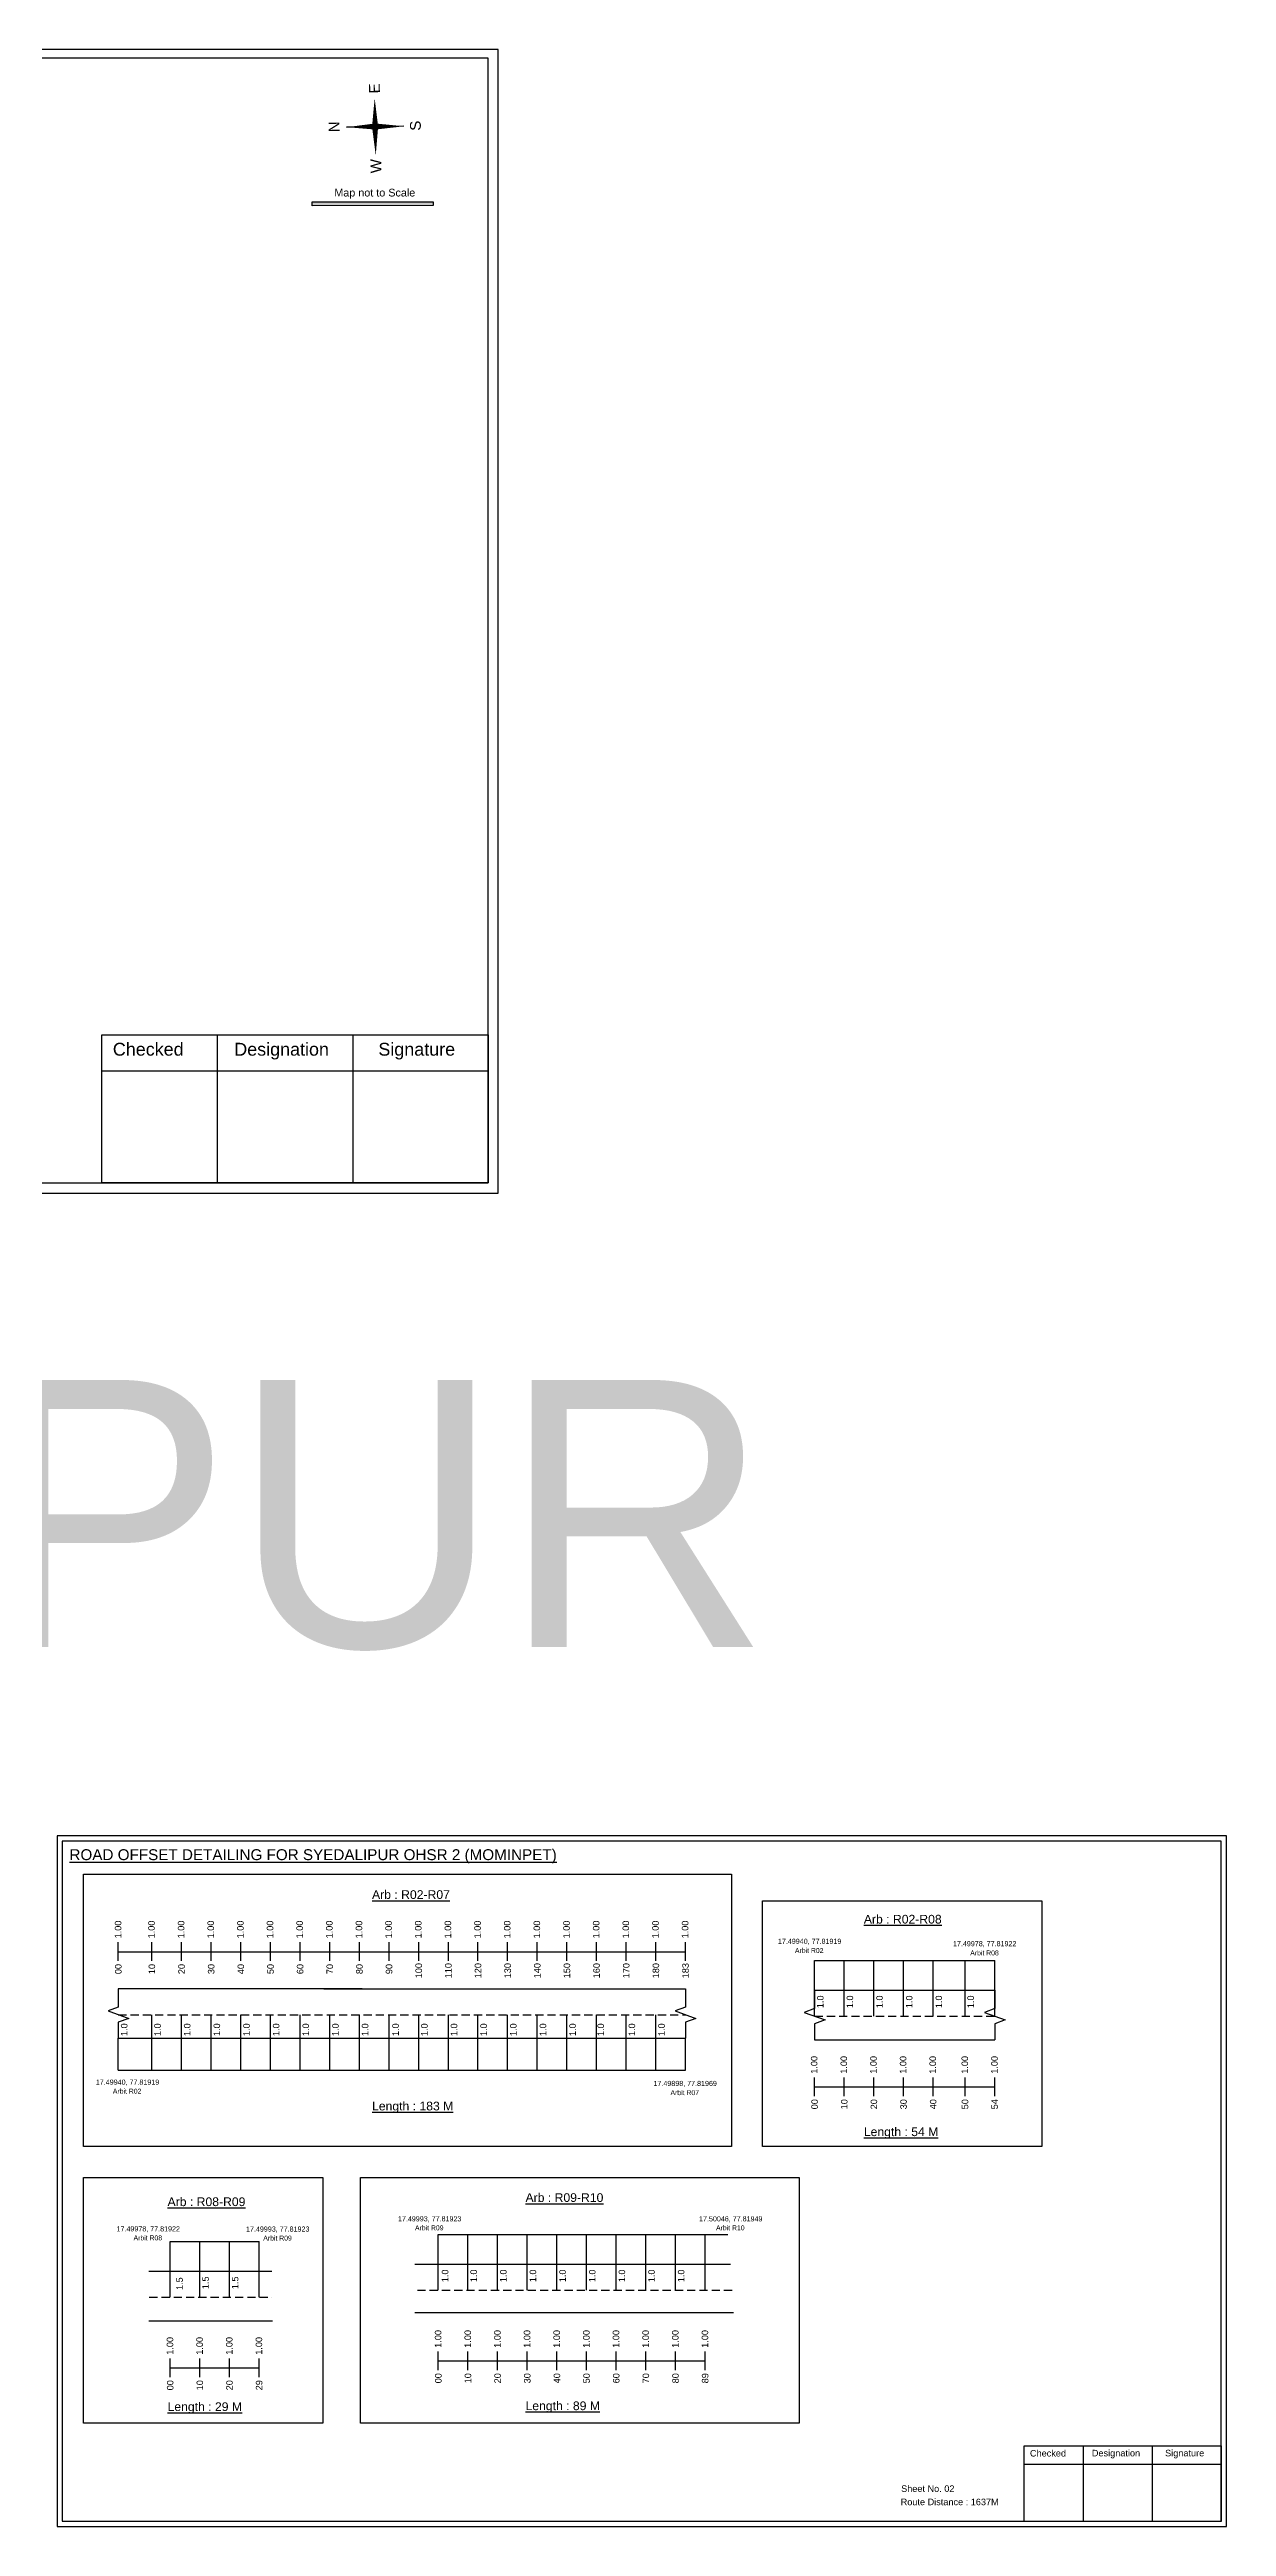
# Model space of a CAD drawing. Header units: inches. Extents: x 183 to 3615, y 59 to 1196.
# Drawn here: x 929 to 1469, y 59 to 1196 of the extents above; entities that cross this region are included whole.
import ezdxf

# ---------------------------------------------------------------- set-up
doc = ezdxf.new("R2010")
doc.units = ezdxf.units.IN
doc.header["$MEASUREMENT"] = 0
doc.linetypes.add('DASHED2', pattern=[0.375, 0.25, -0.125])
doc.layers.add('PDF_Geometry', color=7, linetype='Continuous')
doc.layers.add('PDF_Text', color=5, linetype='Continuous')
doc.styles.add('PDF Arial', font='arial.ttf')
doc.styles.get("Standard").update_dxf_attribs({"font": 'arial.ttf'})

msp = doc.modelspace()

# ---------------------------------------------------------------- hatches: boundary and pattern name
at = {"true_color": 0x0093dd}
h = msp.add_hatch(color=142, dxfattribs=at)
h.dxf.hatch_style = 1
h.paths.add_polyline_path([(1049.3, 1125.6), (1049.3, 1123.8), (1104.8, 1123.9), (1104.8, 1125.7)])

# ---------------------------------------------------------------- linework, layer by layer
for p, q in [((1091.3, 1160.3), (1065, 1159.9)), ((1279.7, 293.4), (1279.7, 318.9)), ((1293.3, 293.4), (1293.3, 318.9)), ((1306.9, 293.4), (1306.9, 318.9)), ((1320.5, 293.4), (1320.5, 318.9)), ((1334.1, 293.4), (1334.1, 318.9)), ((1348.8, 293.4), (1348.8, 318.9)), ((1362.4, 293.4), (1362.4, 318.9)), ((1072.1, 306), (960.3, 306)), ((1054.6, 306), (1220.5, 306)), ((1279.7, 305.3), (1362.4, 305.3)), ((975.7, 268.6), (975.7, 294.1)), ((989.3, 268.6), (989.3, 294.1)), ((1002.9, 268.6), (1002.9, 294.1)), ((1016.5, 268.6), (1016.5, 294.1)), ((1030.1, 268.6), (1030.1, 294.1)), ((1043.7, 268.6), (1043.7, 294.1)), ((1057.3, 268.6), (1057.3, 294.1)), ((1070.9, 268.6), (1070.9, 294.1)), ((1084.5, 268.6), (1084.5, 294.1)), ((1098.1, 268.6), (1098.1, 294.1)), ((1111.7, 268.6), (1111.7, 294.1)), ((1125.3, 268.6), (1125.3, 294.1)), ((1138.9, 268.6), (1138.9, 294.1)), ((1152.5, 268.6), (1152.5, 294.1)), ((1166.1, 268.6), (1166.1, 294.1)), ((1179.7, 268.6), (1179.7, 294.1)), ((1193.3, 268.6), (1193.3, 294.1)), ((1206.9, 268.6), (1206.9, 294.1)), ((960.3, 283.3), (1220.5, 283.3)), ((960.3, 268.6), (960.3, 283.3)), ((1220.5, 268.6), (1220.5, 283.3)), ((1279.7, 282.6), (1362.4, 282.6)), ((1107.1, 167.7), (1107.1, 193.2)), ((1120.7, 167.7), (1120.7, 193.2)), ((1134.3, 167.7), (1134.3, 193.2)), ((1147.9, 167.7), (1147.9, 193.2)), ((1161.5, 167.7), (1161.5, 193.2)), ((1175.1, 167.7), (1175.1, 193.2)), ((1188.7, 167.7), (1188.7, 193.2)), ((1202.3, 167.7), (1202.3, 193.2)), ((1215.9, 167.7), (1215.9, 193.2)), ((1229.5, 167.7), (1229.5, 193.2)), ((984.1, 164.5), (984.1, 190)), ((997.7, 164.5), (997.7, 190)), ((1011.3, 164.5), (1011.3, 190)), ((1024.9, 164.5), (1024.9, 190)), ((974.3, 176.4), (1030.8, 176.4)), ((1096.3, 179.6), (1241.1, 179.6)), ((974.3, 153.7), (1031, 153.6)), ((1242.5, 157.4), (1096.3, 157.4))]:
    msp.add_line(p, q)
at = {"color": 1}
msp.add_line((1065, 1159.9), (1078.2, 1160.1), dxfattribs=at)
at = {"color": 242, "true_color": 0xcd2027}
for p, q in [((1005.7, 743.6), (1005.7, 675.7)), ((1067.9, 743.6), (1067.9, 675.7)), ((952.7, 727.1), (1129.9, 727.1))]:
    msp.add_line(p, q, dxfattribs=at)
at = {"color": 217, "true_color": 0x93278f}
for p, q in [((960.3, 318.8), (960.3, 327.3)), ((960.3, 323), (1220.5, 323)), ((975.7, 318.8), (975.7, 327.3)), ((989.3, 318.8), (989.3, 327.3)), ((1002.9, 318.8), (1002.9, 327.3)), ((1016.5, 318.8), (1016.5, 327.3)), ((1030.1, 318.8), (1030.1, 327.3)), ((1043.7, 318.8), (1043.7, 327.3)), ((1057.3, 318.8), (1057.3, 327.3)), ((1070.9, 318.8), (1070.9, 327.3)), ((1084.5, 318.8), (1084.5, 327.3)), ((1098.1, 318.8), (1098.1, 327.3)), ((1111.7, 318.8), (1111.7, 327.3)), ((1125.3, 318.8), (1125.3, 327.3)), ((1138.9, 318.8), (1138.9, 327.3)), ((1152.5, 318.8), (1152.5, 327.3)), ((1166.1, 318.8), (1166.1, 327.3)), ((1179.7, 318.8), (1179.7, 327.3)), ((1193.3, 318.8), (1193.3, 327.3)), ((1206.9, 318.8), (1206.9, 327.3)), ((1220.5, 318.8), (1220.5, 327.3)), ((1279.7, 256.7), (1279.7, 265.3)), ((1293.3, 256.7), (1293.3, 265.3)), ((1306.9, 256.7), (1306.9, 265.3)), ((1320.5, 256.7), (1320.5, 265.3)), ((1334.1, 256.7), (1334.1, 265.3)), ((1348.8, 256.7), (1348.8, 265.3)), ((1362.4, 256.7), (1362.4, 265.3)), ((1279.7, 261), (1362.4, 261)), ((984.1, 127.8), (984.1, 136.4)), ((997.7, 127.8), (997.7, 136.4)), ((1011.3, 127.8), (1011.3, 136.4)), ((1024.9, 127.8), (1024.9, 136.4)), ((1107.1, 131), (1107.1, 139.6)), ((1120.7, 131), (1120.7, 139.6)), ((1134.3, 131), (1134.3, 139.6)), ((1147.9, 131), (1147.9, 139.6)), ((1161.5, 131), (1161.5, 139.6)), ((1175.1, 131), (1175.1, 139.6)), ((1188.7, 131), (1188.7, 139.6)), ((1202.3, 131), (1202.3, 139.6)), ((1215.9, 131), (1215.9, 139.6)), ((1229.5, 131), (1229.5, 139.6)), ((984.1, 132.1), (1024.9, 132.1)), ((1107.1, 135.3), (1229.5, 135.3))]:
    msp.add_line(p, q, dxfattribs=at)
at = {"color": 5}
for p, q in [((1279.7, 318.9), (1362.4, 318.9)), ((960.3, 268.6), (1220.5, 268.6)), ((1107.1, 193.2), (1239.9, 193.2)), ((984.1, 190), (1024.9, 190))]:
    msp.add_line(p, q, dxfattribs=at)
at = {"linetype": 'DASHED2', "ltscale": 15}
for p, q in [((960.3, 294.1), (1220.5, 294.1)), ((1279.7, 293.4), (1362.4, 293.4)), ((974.5, 164.5), (1030.8, 164.5)), ((1097.5, 167.7), (1241.9, 167.7))]:
    msp.add_line(p, q, dxfattribs=at)
for points in [[(244.5, 1195.5), (244.5, 671), (1134.6, 671), (1134.6, 1195.5)], [(248.6, 1191.5), (248.6, 675.7), (1129.9, 675.7), (1129.9, 1191.5)], [(944.4, 358.5), (1241.6, 358.5), (1241.6, 233.7), (944.4, 233.7)], [(1255.8, 346.4), (1383.9, 346.4), (1383.9, 233.7), (1255.8, 233.7)], [(944.4, 219.4), (1054.2, 219.4), (1054.2, 106.7), (944.4, 106.7)], [(1071.4, 219.4), (1272.6, 219.4), (1272.6, 106.7), (1071.4, 106.7)]]:
    msp.add_lwpolyline(points, close=True)
at = {"color": 142, "true_color": 0x0093dd}
msp.add_lwpolyline([(1104.8, 1123.9), (1049.3, 1123.8), (1049.3, 1125.6), (1104.8, 1125.7), (1104.8, 1123.9)], dxfattribs=at)
at = {"color": 242, "true_color": 0xcd2027}
msp.add_lwpolyline([(1129.9, 675.7), (952.7, 675.7), (952.7, 743.6), (1129.9, 743.6)], close=True, dxfattribs=at)
at = {"linetype": 'Continuous'}
for points in [[(960.3, 306), (960.3, 297.6), (955.6, 295.9), (965.1, 292.4), (960.3, 290.7), (960.3, 283.3)], [(1220.5, 306), (1220.5, 297.6), (1215.8, 295.9), (1225.2, 292.4), (1220.5, 290.7), (1220.5, 283.3)], [(1279.7, 305.3), (1279.7, 296.9), (1275, 295.1), (1284.5, 291.7), (1279.7, 289.9), (1279.7, 282.6)], [(1362.4, 305.3), (1362.4, 296.9), (1357.6, 295.1), (1367.1, 291.7), (1362.4, 289.9), (1362.4, 282.6)]]:
    msp.add_lwpolyline(points, dxfattribs=at)
for points in [[(1079.5, 1160.1), (1076.7, 1160.1), (1077.9, 1173.2)], [(1079.5, 1160.1), (1076.7, 1160.1), (1078.4, 1146.9)], [(1078.2, 1158.8), (1078.2, 1161.6), (1091.3, 1160.3)]]:
    msp.add_solid(points)
at = {"color": 1}
msp.add_solid([(1078.2, 1158.8), (1078.2, 1161.6), (1065, 1159.9)], dxfattribs=at)
at = {"layer": 'PDF_Geometry'}
for points in [[(932.2, 376.1), (932.2, 59.4), (1468.6, 59.4), (1468.6, 376.1)], [(934.5, 373.7), (934.5, 61.8), (1466.2, 61.8), (1466.2, 373.7)]]:
    msp.add_lwpolyline(points, close=True, dxfattribs=at)
at = {"layer": 'PDF_Geometry', "color": 242, "true_color": 0xcc1f26}
msp.add_lwpolyline([(1466.2, 61.7), (1375.9, 61.7), (1375.9, 96.3), (1466.2, 96.3)], close=True, dxfattribs=at)
for points in [[(1402.9, 96.3), (1402.9, 61.7)], [(1434.6, 96.3), (1434.6, 61.7)], [(1375.9, 87.9), (1466.2, 87.9)]]:
    msp.add_lwpolyline(points, dxfattribs=at)

# ---------------------------------------------------------------- texts
for s, height, rotation, p in [('E', 4.95, 91.0063, (1080.3, 1175.4)), ('N', 4.95, 91.0063, (1061.8, 1157.6)), ('S', 4.95, 91.0063, (1099.1, 1158.3)), ('W', 4.95, 91.0063, (1081, 1138.8)), ('1.0', 3, 90, (1283.8, 297.1)), ('1.0', 3, 90, (1297.4, 297.1)), ('1.0', 3, 90, (1311, 297.1)), ('1.0', 3, 90, (1324.6, 297.1)), ('1.0', 3, 90, (1338.2, 297.1)), ('1.0', 3, 90, (1352.8, 297.1)), ('1.0', 3, 90, (964.5, 284.3)), ('1.0', 3, 90, (979.8, 284.3)), ('1.0', 3, 90, (993.4, 284.3)), ('1.0', 3, 90, (1007, 284.3)), ('1.0', 3, 90, (1020.6, 284.3)), ('1.0', 3, 90, (1034.2, 284.3)), ('1.0', 3, 90, (1047.8, 284.3)), ('1.0', 3, 90, (1061.4, 284.3)), ('1.0', 3, 90, (1075, 284.3)), ('1.0', 3, 90, (1089, 284.3)), ('1.0', 3, 90, (1102.2, 284.3)), ('1.0', 3, 90, (1115.8, 284.3)), ('1.0', 3, 90, (1129.4, 284.3)), ('1.0', 3, 90, (1143, 284.3)), ('1.0', 3, 90, (1156.6, 284.3)), ('1.0', 3, 90, (1170.2, 284.3)), ('1.0', 3, 90, (1183.1, 284.3)), ('1.0', 3, 90, (1197.4, 284.3)), ('1.0', 3, 90, (1211, 284.3)), ('1.5', 3, 90, (989.9, 167.8)), ('1.5', 3, 90, (1001.8, 168.2)), ('1.5', 3, 90, (1015.4, 168.2)), ('1.0', 3, 90, (1111.7, 171.4)), ('1.0', 3, 90, (1124.8, 171.4)), ('1.0', 3, 90, (1138.4, 171.4)), ('1.0', 3, 90, (1152, 171.4)), ('1.0', 3, 90, (1165.6, 171.4)), ('1.0', 3, 90, (1179.2, 171.4)), ('1.0', 3, 90, (1192.8, 171.4)), ('1.0', 3, 90, (1206.4, 171.4)), ('1.0', 3, 90, (1220, 171.4))]:
    msp.add_text(s, height=height, rotation=rotation).set_placement(p)
for s, height, p in [('Map not to Scale', 3.542, (1059.4, 1128.1)), ('Checked', 5.89, (957.8, 734)), ('Designation', 5.886, (1013.5, 734)), ('Signature', 5.89, (1079.6, 734)), ('SYEDALIPUR', 122.54, (175.1, 462.7)), ('Route Distance : 1637M', 3, (1319.2, 69.1)), ('Sheet No. 02', 3, (1319.4, 75.2))]:
    msp.add_text(s, height=height).set_placement(p)
at = {"color": 242, "true_color": 0xcd2027}
for s, height, p in [('%%UROAD OFFSET DETAILING FOR SYEDALIPUR OHSR 2 (MOMINPET)', 5, (937.9, 365)), ('%%UArb : R02-R07', 4, (1076.7, 347.2)), ('%%UArb : R02-R08', 4, (1302.3, 335.9)), ('%%ULength : 183 M', 4, (1076.7, 250.2)), ('%%ULength : 54 M', 4, (1302.3, 238.4)), ('%%UArb : R08-R09', 4, (982.9, 206.3)), ('%%UArb : R09-R10', 4, (1147.1, 208.2)), ('%%ULength : 29 M', 4, (982.9, 112.3)), ('%%ULength : 89 M', 4, (1147.1, 112.7))]:
    msp.add_text(s, height=height, dxfattribs=at).set_placement(p)
at = {"color": 217, "true_color": 0x93278f}
for s, p in [('1.00', (961.7, 329.1)), ('1.00', (977, 329.1)), ('1.00', (990.6, 329.1)), ('1.00', (1004.2, 329.1)), ('1.00', (1017.8, 329.1)), ('1.00', (1031.4, 329.1)), ('1.00', (1045, 329.1)), ('1.00', (1058.6, 329.1)), ('1.00', (1072.2, 329.1)), ('1.00', (1085.8, 329.1)), ('1.00', (1099.4, 329.1)), ('1.00', (1113, 329.1)), ('1.00', (1126.6, 329.1)), ('1.00', (1140.2, 329.1)), ('1.00', (1153.8, 329.1)), ('1.00', (1167.4, 329.1)), ('1.00', (1181, 329.1)), ('1.00', (1194.6, 329.1)), ('1.00', (1208.2, 329.1)), ('1.00', (1221.8, 329.1)), ('00', (961.8, 312.7)), ('10', (977.2, 312.7)), ('20', (990.8, 312.7)), ('30', (1004.4, 312.7)), ('40', (1018, 312.7)), ('50', (1031.6, 312.7)), ('60', (1045.2, 312.7)), ('70', (1058.8, 312.7)), ('80', (1072.4, 312.7)), ('90', (1086, 312.7)), ('100', (1099.6, 310.8)), ('110', (1113.2, 310.8)), ('120', (1126.8, 310.8)), ('130', (1140.4, 310.8)), ('140', (1154, 310.8)), ('150', (1167.6, 310.8)), ('160', (1181.2, 310.8)), ('170', (1194.8, 310.8)), ('180', (1208.4, 310.8)), ('183', (1222, 310.8)), ('1.00', (1281, 267)), ('1.00', (1294.6, 267)), ('1.00', (1308.2, 267)), ('1.00', (1321.8, 267)), ('1.00', (1335.4, 267)), ('1.00', (1350.1, 267)), ('1.00', (1363.7, 267)), ('00', (1281.2, 250.7)), ('10', (1294.8, 250.7)), ('20', (1308.4, 250.7)), ('30', (1322, 250.7)), ('40', (1335.6, 250.7)), ('50', (1350.2, 250.7)), ('54', (1363.8, 250.7)), ('1.00', (1108.5, 141.3)), ('1.00', (1122.1, 141.3)), ('1.00', (1135.7, 141.3)), ('1.00', (1149.3, 141.3)), ('1.00', (1162.9, 141.3)), ('1.00', (1176.5, 141.3)), ('1.00', (1190.1, 141.3)), ('1.00', (1203.7, 141.3)), ('1.00', (1217.3, 141.3)), ('1.00', (1230.9, 141.3)), ('1.00', (985.5, 138.1)), ('1.00', (999.1, 138.1)), ('1.00', (1012.7, 138.1)), ('1.00', (1026.3, 138.1)), ('00', (985.6, 121.8)), ('10', (999.2, 121.8)), ('20', (1012.8, 121.8)), ('29', (1026.4, 121.8)), ('00', (1108.6, 125)), ('10', (1122.2, 125)), ('20', (1135.8, 125)), ('30', (1149.4, 125)), ('40', (1163, 125)), ('50', (1176.6, 125)), ('60', (1190.2, 125)), ('70', (1203.8, 125)), ('80', (1217.4, 125)), ('89', (1231, 125))]:
    msp.add_text(s, height=3, rotation=90, dxfattribs=at).set_placement(p)
at = {"color": 5}
for s, height, p in [('17.49940, 77.81919', 2.34, (1262.9, 326.6)), ('Arbit R02', 2.25, (1270.7, 322.4)), ('17.49978, 77.81922', 2.34, (1343.2, 325.5)), ('Arbit R08', 2.25, (1351.1, 321.3)), ('17.49940, 77.81919', 2.34, (950, 262)), ('17.49898, 77.81969', 2.34, (1205.8, 261.4)), ('Arbit R02', 2.25, (957.8, 257.9)), ('Arbit R07', 2.25, (1213.6, 257.2)), ('17.49978, 77.81922', 2.34, (959.5, 194.7)), ('17.49993, 77.81923', 2.34, (1018.9, 194.6)), ('17.49993, 77.81923', 2.34, (1088.6, 199.3)), ('Arbit R09', 2.25, (1096.4, 195.2)), ('17.50046, 77.81949', 2.34, (1226.7, 199.3)), ('Arbit R10', 2.25, (1234.5, 195.2)), ('Arbit R08', 2.25, (967.3, 190.6)), ('Arbit R09', 2.25, (1026.8, 190.5))]:
    msp.add_text(s, height=height, dxfattribs=at).set_placement(p)
at = {"layer": 'PDF_Text', "color": 7, "attachment_point": 7, "style": 'PDF Arial'}
for s, insert, char_height in [('Checked', (1378.5, 91.4), 3), ('Designation', (1406.9, 90.6), 3.001), ('Signature', (1440.5, 90.6), 3)]:
    msp.add_mtext(s, dxfattribs=dict(at, insert=insert, char_height=char_height))

doc.saveas('drawing.dxf')
